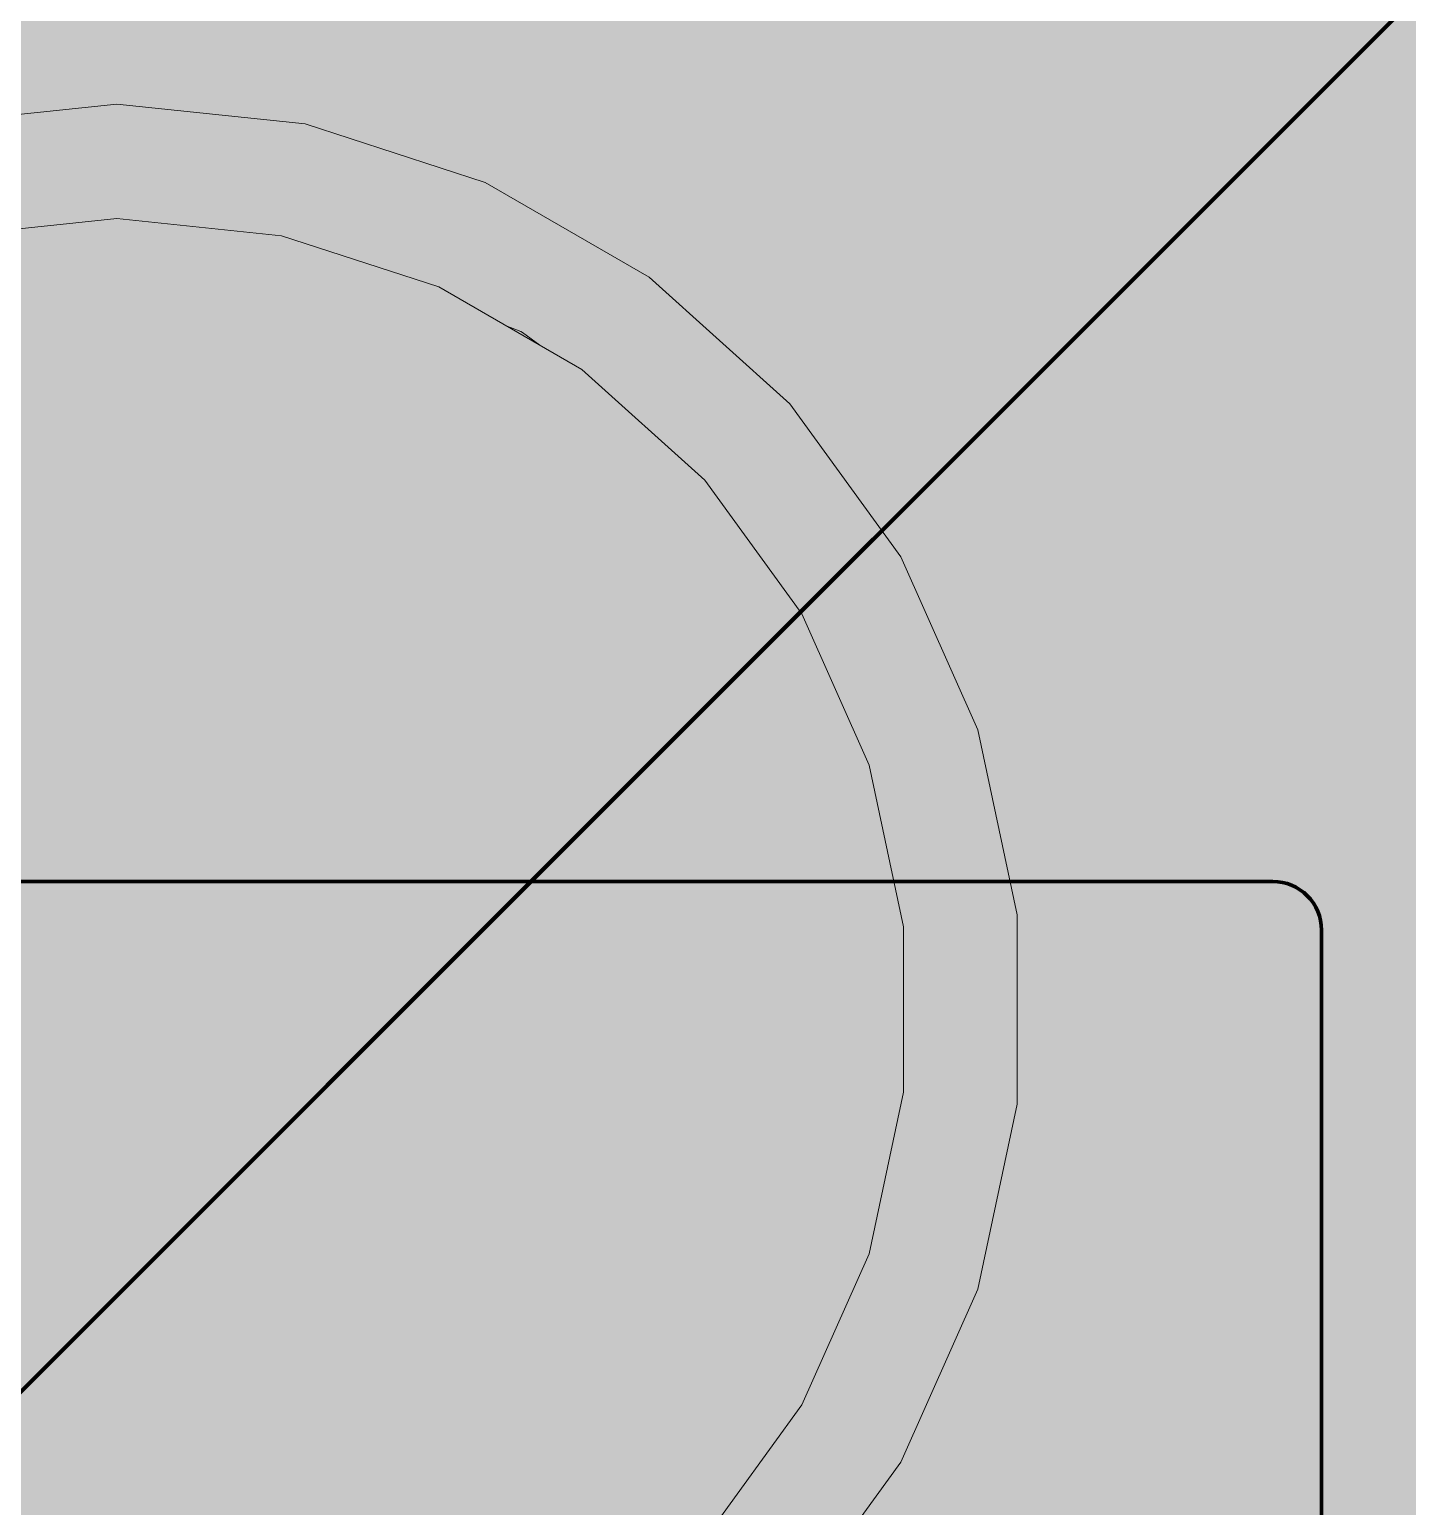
# Model space of a CAD drawing. Header units: inches. Extents: x -355 to 955, y -237 to 947.
# Drawn here: x 370.65 to 381.3, y 124.69 to 136.11 of the extents above; entities that cross this region are included whole.
import ezdxf

# ---------------------------------------------------------------- set-up
doc = ezdxf.new("R2010")
doc.units = ezdxf.units.IN
doc.header["$LTSCALE"] = 96
doc.header["$MEASUREMENT"] = 0
doc.linetypes.add('Dash', pattern=[0.225, 0.15, -0.075])
doc.linetypes.add('Dot', pattern=[0.15, 0.075, -0.075])
for name, color, linetype, lineweight, true_color in [('Cabinets_  Base-2', 7, 'Dot', 211, 0xa66968), ('Cabinets_ Countertops-3', 7, 'Continuous', 211, 0x804040), ('CAD_  Default-2', 7, 'Continuous', 158, 0x000000), ('CAD_  Default-3', 7, 'Continuous', 158, 0x000000), ('Furniture_ Interior-2', 7, 'Continuous', 211, 0x8080c0), ('Furniture_ Interior-3', 7, 'Continuous', 211, 0x8080c0), ('Roof Planes-3', 7, 'Dash', 211, 0x6fa455)]:
    doc.layers.add(name, color=color, linetype=linetype, lineweight=lineweight, true_color=true_color)

# ---------------------------------------------------------------- blocks, each defined once
blk = doc.blocks.new('Diner Stool')
at = {"color": 163, "linetype": 'Continuous', "lineweight": 0, "true_color": 0x8080c0, "transparency": 33554687}
blk.add_lwpolyline([(1.272, 1.018), (0, 0.884), (-1.272, 1.018), (-2.488, 1.413), (-3.595, 2.052), (-4.545, 2.907), (-5.297, 3.942), (-5.817, 5.11), (-6.083, 6.361), (-6.083, 7.639), (-5.817, 8.89), (-5.297, 10.058), (-4.545, 11.093), (-3.595, 11.948), (-2.488, 12.587), (-1.272, 12.982), (0, 13.116), (1.272, 12.982)], dxfattribs=at)
at = {"color": 18, "linetype": 'Continuous', "lineweight": 0, "true_color": 0x000000, "transparency": 33554687}
blk.add_lwpolyline([(-3.27, 1.864), (-3.135, 1.766), (-3.123, 1.758), (-3.01, 1.714)], dxfattribs=at)
at = {"color": 7, "linetype": 'Continuous', "lineweight": 0, "true_color": 0xffffff, "transparency": 33554687}
for points in [[(-2.488, 12.587), (1.272, 12.982), (-2.488, 12.587), (2.488, 1.413)], [(-5.297, 10.058), (-4.545, 11.093), (-5.297, 10.058), (-2.488, 12.587)], [(-5.297, 10.058), (-2.488, 12.587), (-5.297, 10.058), (-2.488, 1.413)], [(-2.488, 12.587), (2.488, 1.413), (-2.488, 12.587), (-2.488, 1.413)], [(-4.545, 2.907), (-6.083, 6.361), (-4.545, 2.907), (-5.297, 10.058)], [(-6.083, 6.361), (-6.083, 7.639), (-6.083, 6.361), (-5.297, 10.058)], [(-6.083, 7.639), (-5.817, 8.89), (-6.083, 7.639), (-5.297, 10.058)], [(-4.545, 2.907), (-5.297, 10.058), (-4.545, 2.907), (-2.488, 1.413)], [(-4.545, 2.907), (-5.297, 3.942), (-4.545, 2.907), (-6.083, 6.361)], [(-5.297, 3.942), (-5.817, 5.11), (-5.297, 3.942), (-6.083, 6.361)], [(-4.545, 2.907), (-2.488, 1.413), (-4.545, 2.907), (-3.595, 2.052)], [(2.488, 1.413), (-1.272, 1.018), (2.488, 1.413), (-2.488, 1.413)], [(2.488, 1.413), (1.272, 1.018), (2.488, 1.413), (-1.272, 1.018)], [(1.272, 1.018), (0, 0.884), (1.272, 1.018), (-1.272, 1.018)]]:
    blk.add_solid(points, dxfattribs=at)
at = {"layer": 'Furniture_ Interior-2', "color": 163, "lineweight": 0, "true_color": 0x8080c0, "transparency": 33554687}
blk.add_lwpolyline([(1.455, 0.153), (0, 0), (-1.455, 0.153), (-2.847, 0.605), (-4.115, 1.337), (-5.202, 2.316), (-6.062, 3.5), (-6.657, 4.837), (-6.962, 6.268), (-6.962, 7.732), (-6.657, 9.163), (-6.062, 10.5), (-5.202, 11.684), (-4.115, 12.663), (-2.847, 13.395), (-1.455, 13.847), (0, 14), (1.455, 13.847)], dxfattribs=at)
at = {"layer": 'Furniture_ Interior-2', "color": 7, "lineweight": 0, "true_color": 0xffffff, "transparency": 33554687}
for points in [[(-5.202, 2.316), (-5.202, 11.684), (-5.202, 2.316), (-1.455, 13.847)], [(-5.202, 2.316), (-1.455, 13.847), (-5.202, 2.316), (-1.455, 0.153)], [(-1.455, 13.847), (1.455, 13.847), (-1.455, 13.847), (-1.455, 0.153)], [(1.455, 13.847), (1.455, 0.153), (1.455, 13.847), (-1.455, 0.153)], [(-5.202, 2.316), (-6.657, 4.837), (-5.202, 2.316), (-5.202, 11.684)], [(-6.657, 4.837), (-6.657, 9.163), (-6.657, 4.837), (-5.202, 11.684)], [(-6.657, 9.163), (-6.062, 10.5), (-6.657, 9.163), (-5.202, 11.684)], [(-6.657, 4.837), (-6.962, 7.732), (-6.657, 4.837), (-6.657, 9.163)], [(-6.657, 4.837), (-6.962, 6.268), (-6.657, 4.837), (-6.962, 7.732)], [(-5.202, 2.316), (-6.062, 3.5), (-5.202, 2.316), (-6.657, 4.837)], [(-5.202, 2.316), (-1.455, 0.153), (-5.202, 2.316), (-4.115, 1.337)], [(-1.455, 0.153), (-2.847, 0.605), (-1.455, 0.153), (-4.115, 1.337)], [(1.455, 0.153), (0, 0), (1.455, 0.153), (-1.455, 0.153)]]:
    blk.add_solid(points, dxfattribs=at)

msp = doc.modelspace()

# ---------------------------------------------------------------- linework, layer by layer
at = {"layer": 'Cabinets_  Base-2', "color": 7, "true_color": 0xf1f1f1, "transparency": 33554687}
for points in [[(369.406, 143.826), (393.406, 143.826), (369.406, 143.826), (393.406, 121.903)], [(369.406, 143.826), (393.406, 121.903), (369.406, 143.826), (369.406, 121.903)]]:
    msp.add_solid(points, dxfattribs=at)
at = {"layer": 'Cabinets_ Countertops-3', "transparency": 33554687}
msp.add_lwpolyline([(317.013, 108.537, -0.414214), (316.638, 108.912), (316.638, 129.162, -0.414214), (317.013, 129.537), (348.638, 129.537), (348.638, 129.526), (380.263, 129.526, -0.414214), (380.638, 129.151), (380.638, 108.901, -0.414214), (380.263, 108.526), (348.638, 108.526), (348.638, 108.537)], format="xyb", close=True, dxfattribs=at)
at = {"layer": 'CAD_  Default-2', "color": 7, "linetype": 'Continuous', "lineweight": 0, "true_color": 0xf1f1f1, "transparency": 33554687}
for points in [[(368.406, 165.451), (393.406, 165.826), (368.406, 165.451), (371.316, 123.715)], [(393.406, 165.826), (391.688, 123.715), (393.406, 165.826), (371.316, 123.715)], [(368.406, 165.451), (371.316, 123.715), (368.406, 165.451), (368.406, 116.992)]]:
    msp.add_solid(points, dxfattribs=at)
at = {"layer": 'CAD_  Default-3', "color": 18, "linetype": 'Continuous', "lineweight": 0, "true_color": 0x000000, "transparency": 33554687}
msp.add_lwpolyline([(317.013, 108.537, -0.414214), (316.638, 108.912), (316.638, 129.162, -0.414214), (317.013, 129.537), (348.638, 129.537), (348.638, 129.526), (380.263, 129.526, -0.414214), (380.638, 129.151), (380.638, 108.901, -0.414214), (380.263, 108.526), (348.638, 108.526), (348.638, 108.537)], format="xyb", close=True, dxfattribs=at)
at = {"layer": 'CAD_  Default-3', "color": 7, "linetype": 'Continuous', "lineweight": 0, "true_color": 0xf1f1f1, "transparency": 33554687}
for points in [[(348.638, 129.526), (380.263, 129.526), (348.638, 129.526), (348.638, 108.537)], [(380.263, 129.526), (380.263, 108.526), (380.263, 129.526), (348.638, 108.537)], [(380.263, 129.526), (380.312, 129.523), (380.263, 129.526), (380.529, 129.416)], [(380.263, 129.526), (380.529, 129.416), (380.263, 129.526), (380.638, 129.151)], [(380.263, 129.526), (380.638, 129.151), (380.263, 129.526), (380.638, 108.901)], [(380.263, 129.526), (380.638, 108.901), (380.263, 129.526), (380.263, 108.526)], [(380.312, 129.523), (380.36, 129.513), (380.312, 129.523), (380.407, 129.498)], [(380.312, 129.523), (380.407, 129.498), (380.312, 129.523), (380.529, 129.416)], [(380.407, 129.498), (380.451, 129.476), (380.407, 129.498), (380.529, 129.416)], [(380.451, 129.476), (380.492, 129.449), (380.451, 129.476), (380.529, 129.416)], [(380.529, 129.416), (380.561, 129.38), (380.529, 129.416), (380.588, 129.339)], [(380.529, 129.416), (380.588, 129.339), (380.529, 129.416), (380.61, 129.295)], [(380.529, 129.416), (380.61, 129.295), (380.529, 129.416), (380.638, 129.151)], [(380.61, 129.295), (380.626, 129.248), (380.61, 129.295), (380.638, 129.151)], [(380.626, 129.248), (380.635, 129.2), (380.626, 129.248), (380.638, 129.151)]]:
    msp.add_solid(points, dxfattribs=at)
at = {"layer": 'Roof Planes-3', "transparency": 33554687}
for points in [[(262, 413), (459.5, 215.5), (459.5, 214.5), (262, 17), (262, 101.448), (375.452, 214.899), (262, 328.351)], [(262, 17), (459.5, 214.5), (657, 17)]]:
    msp.add_lwpolyline(points, close=True, dxfattribs=at)

# ---------------------------------------------------------------- block references
at = {"layer": 'Furniture_ Interior-3', "transparency": 33554687, "rotation": 180}
msp.add_blockref('Diner Stool', (371.324, 135.537), dxfattribs=at)

doc.saveas('drawing.dxf')
